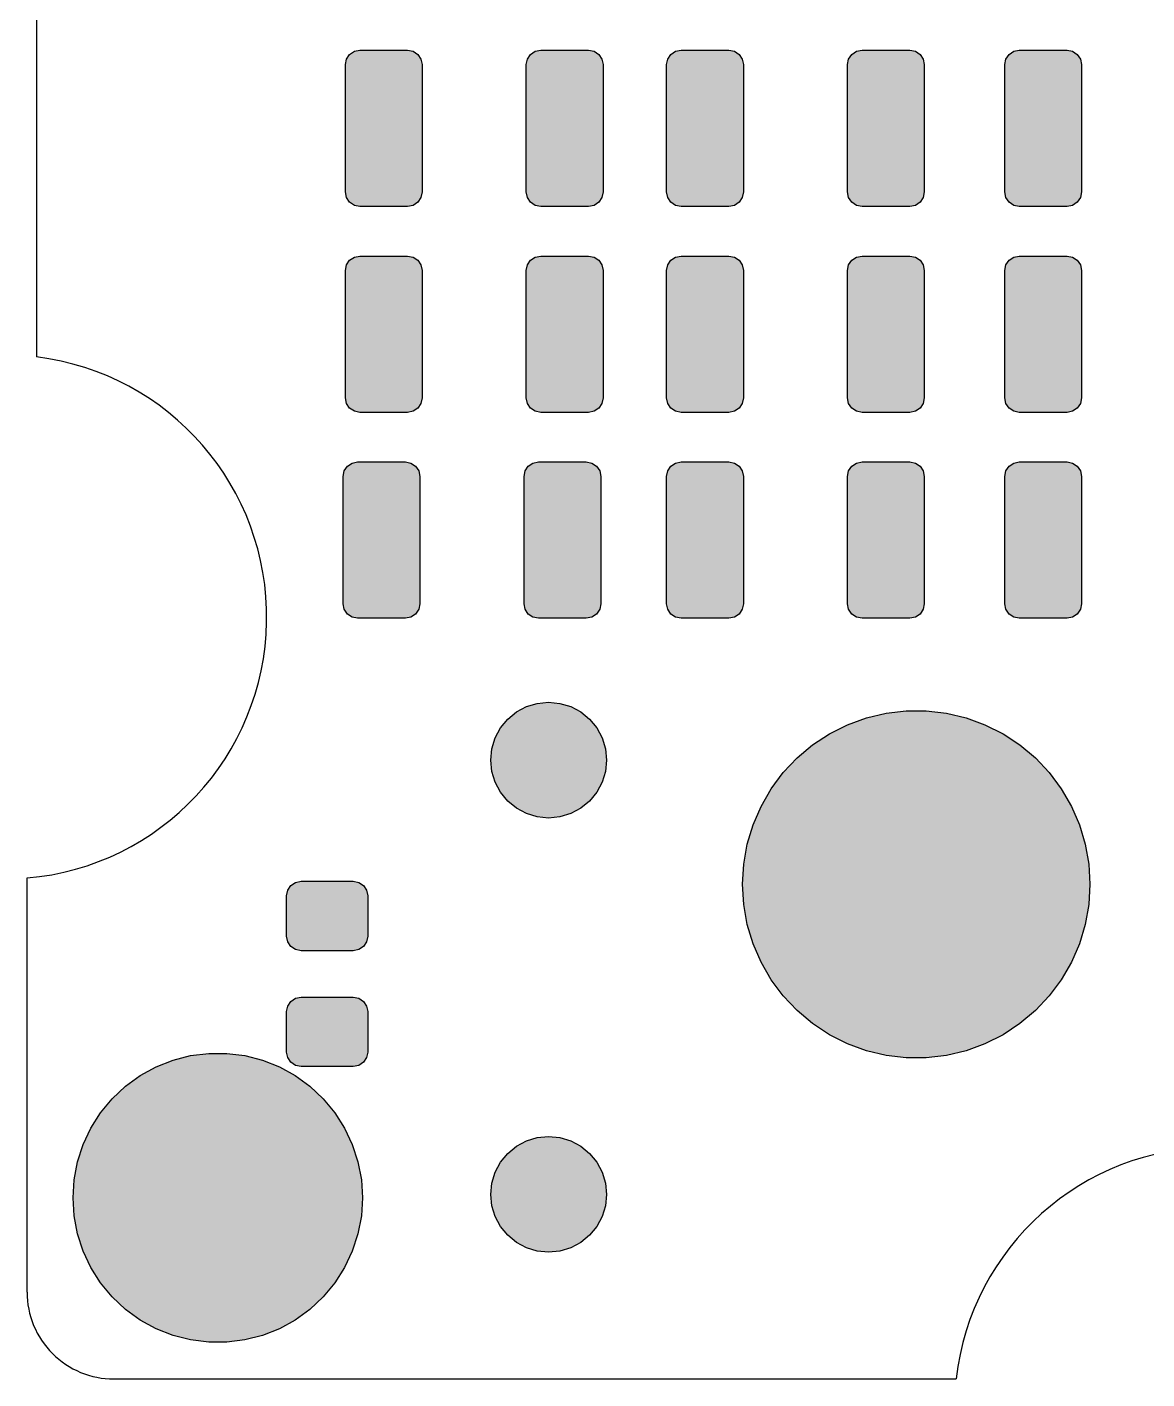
# Model space of a CAD drawing. Header units: inches. Extents: x 10 to 430, y -15 to 282.
# Drawn here: x 160.66 to 180.01, y 132.75 to 156.1 of the extents above; entities that cross this region are included whole.
import ezdxf

# ---------------------------------------------------------------- set-up
doc = ezdxf.new("R2010")
doc.units = ezdxf.units.IN
doc.header["$MEASUREMENT"] = 0
doc.layers.add('BLACK', color=7, linetype='Continuous')

msp = doc.modelspace()

# ---------------------------------------------------------------- hatches: boundary and pattern name
h = msp.add_hatch(color=256)
h.dxf.hatch_style = 1
h.paths.add_polyline_path([(167.484, 155.455), (167.464, 155.55), (167.41, 155.631), (167.329, 155.686), (167.234, 155.705), (166.409, 155.705), (166.313, 155.686), (166.232, 155.631), (166.178, 155.55), (166.159, 155.455), (166.159, 153.255), (166.178, 153.159), (166.232, 153.078), (166.313, 153.024), (166.409, 153.005), (167.234, 153.005), (167.329, 153.024), (167.41, 153.078), (167.464, 153.159), (167.484, 153.255)])
h.paths.add_polyline_path([(167.484, 151.899), (167.464, 151.994), (167.41, 152.075), (167.329, 152.13), (167.234, 152.149), (166.409, 152.149), (166.313, 152.13), (166.232, 152.075), (166.178, 151.994), (166.159, 151.899), (166.159, 149.699), (166.178, 149.603), (166.232, 149.522), (166.313, 149.468), (166.409, 149.449), (167.234, 149.449), (167.329, 149.468), (167.41, 149.522), (167.464, 149.603), (167.484, 149.699)])
h.paths.add_polyline_path([(167.445, 148.343), (167.426, 148.438), (167.372, 148.519), (167.291, 148.574), (167.195, 148.593), (166.37, 148.593), (166.274, 148.574), (166.193, 148.519), (166.139, 148.438), (166.12, 148.343), (166.12, 146.143), (166.139, 146.047), (166.193, 145.966), (166.274, 145.912), (166.37, 145.893), (167.195, 145.893), (167.291, 145.912), (167.372, 145.966), (167.426, 146.047), (167.445, 146.143)])
h.paths.add_polyline_path([(170.57, 148.343), (170.551, 148.438), (170.497, 148.519), (170.416, 148.574), (170.32, 148.593), (169.495, 148.593), (169.399, 148.574), (169.318, 148.519), (169.264, 148.438), (169.245, 148.343), (169.245, 146.143), (169.264, 146.047), (169.318, 145.966), (169.399, 145.912), (169.495, 145.893), (170.32, 145.893), (170.416, 145.912), (170.497, 145.966), (170.551, 146.047), (170.57, 146.143)])
h.paths.add_polyline_path([(170.609, 151.899), (170.589, 151.994), (170.535, 152.075), (170.454, 152.13), (170.359, 152.149), (169.534, 152.149), (169.438, 152.13), (169.357, 152.075), (169.303, 151.994), (169.284, 151.899), (169.284, 149.699), (169.303, 149.603), (169.357, 149.522), (169.438, 149.468), (169.534, 149.449), (170.359, 149.449), (170.454, 149.468), (170.535, 149.522), (170.589, 149.603), (170.609, 149.699)])
h.paths.add_polyline_path([(170.609, 155.455), (170.589, 155.55), (170.535, 155.631), (170.454, 155.686), (170.359, 155.705), (169.534, 155.705), (169.438, 155.686), (169.357, 155.631), (169.303, 155.55), (169.284, 155.455), (169.284, 153.255), (169.303, 153.159), (169.357, 153.078), (169.438, 153.024), (169.534, 153.005), (170.359, 153.005), (170.454, 153.024), (170.535, 153.078), (170.589, 153.159), (170.609, 153.255)])
h.paths.add_polyline_path([(173.033, 155.455), (173.014, 155.55), (172.96, 155.631), (172.879, 155.686), (172.783, 155.705), (171.958, 155.705), (171.862, 155.686), (171.781, 155.631), (171.727, 155.55), (171.708, 155.455), (171.708, 153.255), (171.727, 153.159), (171.781, 153.078), (171.862, 153.024), (171.958, 153.005), (172.783, 153.005), (172.879, 153.024), (172.96, 153.078), (173.014, 153.159), (173.033, 153.255)])
h.paths.add_polyline_path([(173.033, 151.899), (173.014, 151.994), (172.96, 152.075), (172.879, 152.13), (172.783, 152.149), (171.958, 152.149), (171.862, 152.13), (171.781, 152.075), (171.727, 151.994), (171.708, 151.899), (171.708, 149.699), (171.727, 149.603), (171.781, 149.522), (171.862, 149.468), (171.958, 149.449), (172.783, 149.449), (172.879, 149.468), (172.96, 149.522), (173.014, 149.603), (173.033, 149.699)])
h.paths.add_polyline_path([(173.033, 148.343), (173.014, 148.438), (172.96, 148.519), (172.879, 148.574), (172.783, 148.593), (171.958, 148.593), (171.862, 148.574), (171.781, 148.519), (171.727, 148.438), (171.708, 148.343), (171.708, 146.143), (171.727, 146.047), (171.781, 145.966), (171.862, 145.912), (171.958, 145.893), (172.783, 145.893), (172.879, 145.912), (172.96, 145.966), (173.014, 146.047), (173.033, 146.143)])
h.paths.add_polyline_path([(176.158, 148.343), (176.139, 148.438), (176.085, 148.519), (176.004, 148.574), (175.908, 148.593), (175.083, 148.593), (174.987, 148.574), (174.906, 148.519), (174.852, 148.438), (174.833, 148.343), (174.833, 146.143), (174.852, 146.047), (174.906, 145.966), (174.987, 145.912), (175.083, 145.893), (175.908, 145.893), (176.004, 145.912), (176.085, 145.966), (176.139, 146.047), (176.158, 146.143)])
h.paths.add_polyline_path([(176.158, 151.899), (176.139, 151.994), (176.085, 152.075), (176.004, 152.13), (175.908, 152.149), (175.083, 152.149), (174.987, 152.13), (174.906, 152.075), (174.852, 151.994), (174.833, 151.899), (174.833, 149.699), (174.852, 149.603), (174.906, 149.522), (174.987, 149.468), (175.083, 149.449), (175.908, 149.449), (176.004, 149.468), (176.085, 149.522), (176.139, 149.603), (176.158, 149.699)])
h.paths.add_polyline_path([(176.158, 155.455), (176.139, 155.55), (176.085, 155.631), (176.004, 155.686), (175.908, 155.705), (175.083, 155.705), (174.987, 155.686), (174.906, 155.631), (174.852, 155.55), (174.833, 155.455), (174.833, 153.255), (174.852, 153.159), (174.906, 153.078), (174.987, 153.024), (175.083, 153.005), (175.908, 153.005), (176.004, 153.024), (176.085, 153.078), (176.139, 153.159), (176.158, 153.255)])
h.paths.add_polyline_path([(178.875, 155.455), (178.856, 155.55), (178.802, 155.631), (178.721, 155.686), (178.625, 155.705), (177.8, 155.705), (177.704, 155.686), (177.623, 155.631), (177.569, 155.55), (177.55, 155.455), (177.55, 153.255), (177.569, 153.159), (177.623, 153.078), (177.704, 153.024), (177.8, 153.005), (178.625, 153.005), (178.721, 153.024), (178.802, 153.078), (178.856, 153.159), (178.875, 153.255)])
h.paths.add_polyline_path([(178.875, 151.899), (178.856, 151.994), (178.802, 152.075), (178.721, 152.13), (178.625, 152.149), (177.8, 152.149), (177.704, 152.13), (177.623, 152.075), (177.569, 151.994), (177.55, 151.899), (177.55, 149.699), (177.569, 149.603), (177.623, 149.522), (177.704, 149.468), (177.8, 149.449), (178.625, 149.449), (178.721, 149.468), (178.802, 149.522), (178.856, 149.603), (178.875, 149.699)])
h.paths.add_polyline_path([(178.875, 148.343), (178.856, 148.438), (178.802, 148.519), (178.721, 148.574), (178.625, 148.593), (177.8, 148.593), (177.704, 148.574), (177.623, 148.519), (177.569, 148.438), (177.55, 148.343), (177.55, 146.143), (177.569, 146.047), (177.623, 145.966), (177.704, 145.912), (177.8, 145.893), (178.625, 145.893), (178.721, 145.912), (178.802, 145.966), (178.856, 146.047), (178.875, 146.143)])
h.paths.add_polyline_path([(182, 148.343), (181.981, 148.438), (181.927, 148.519), (181.846, 148.574), (181.75, 148.593), (180.925, 148.593), (180.829, 148.574), (180.748, 148.519), (180.694, 148.438), (180.675, 148.343), (180.675, 146.143), (180.694, 146.047), (180.748, 145.966), (180.829, 145.912), (180.925, 145.893), (181.75, 145.893), (181.846, 145.912), (181.927, 145.966), (181.981, 146.047), (182, 146.143)])
h.paths.add_polyline_path([(182, 151.899), (181.981, 151.994), (181.927, 152.075), (181.846, 152.13), (181.75, 152.149), (180.925, 152.149), (180.829, 152.13), (180.748, 152.075), (180.694, 151.994), (180.675, 151.899), (180.675, 149.699), (180.694, 149.603), (180.748, 149.522), (180.829, 149.468), (180.925, 149.449), (181.75, 149.449), (181.846, 149.468), (181.927, 149.522), (181.981, 149.603), (182, 149.699)])
h.paths.add_polyline_path([(182, 155.455), (181.981, 155.55), (181.927, 155.631), (181.846, 155.686), (181.75, 155.705), (180.925, 155.705), (180.829, 155.686), (180.748, 155.631), (180.694, 155.55), (180.675, 155.455), (180.675, 153.255), (180.694, 153.159), (180.748, 153.078), (180.829, 153.024), (180.925, 153.005), (181.75, 153.005), (181.846, 153.024), (181.927, 153.078), (181.981, 153.159), (182, 153.255)])
h.paths.add_polyline_path([(166.544, 141.1), (166.524, 141.195), (166.47, 141.276), (166.389, 141.331), (166.294, 141.35), (165.394, 141.35), (165.298, 141.331), (165.217, 141.276), (165.163, 141.195), (165.144, 141.1), (165.144, 140.4), (165.163, 140.304), (165.217, 140.223), (165.298, 140.169), (165.394, 140.15), (166.294, 140.15), (166.389, 140.169), (166.47, 140.223), (166.524, 140.304), (166.544, 140.4)])
h.paths.add_polyline_path([(166.544, 139.1), (166.524, 139.195), (166.47, 139.276), (166.389, 139.331), (166.294, 139.35), (165.394, 139.35), (165.298, 139.331), (165.217, 139.276), (165.163, 139.195), (165.144, 139.1), (165.144, 138.4), (165.163, 138.304), (165.217, 138.223), (165.298, 138.169), (165.394, 138.15), (166.294, 138.15), (166.389, 138.169), (166.47, 138.223), (166.524, 138.304), (166.544, 138.4)])
h.paths.add_polyline_path([(166.434, 136.196), (166.375, 136.504), (166.278, 136.803), (166.145, 137.087), (165.976, 137.352), (165.776, 137.594), (165.547, 137.809), (165.293, 137.993), (165.018, 138.144), (164.726, 138.26), (164.422, 138.338), (164.111, 138.377), (163.797, 138.377), (163.485, 138.338), (163.181, 138.26), (162.889, 138.144), (162.614, 137.993), (162.36, 137.809), (162.131, 137.594), (161.931, 137.352), (161.763, 137.087), (161.629, 136.803), (161.532, 136.504), (161.473, 136.196), (161.454, 135.882), (161.473, 135.569), (161.532, 135.261), (161.629, 134.962), (161.763, 134.678), (161.931, 134.413), (162.131, 134.171), (162.36, 133.956), (162.614, 133.771), (162.889, 133.62), (163.181, 133.505), (163.485, 133.427), (163.797, 133.387), (164.111, 133.387), (164.422, 133.427), (164.726, 133.505), (165.018, 133.62), (165.293, 133.771), (165.547, 133.956), (165.776, 134.171), (165.976, 134.413), (166.145, 134.678), (166.278, 134.962), (166.375, 135.261), (166.434, 135.569), (166.454, 135.882)])
h.paths.add_polyline_path([(170.669, 135.942), (170.65, 136.137), (170.593, 136.325), (170.5, 136.498), (170.376, 136.649), (170.224, 136.774), (170.051, 136.866), (169.864, 136.923), (169.669, 136.942), (169.474, 136.923), (169.286, 136.866), (169.113, 136.774), (168.962, 136.649), (168.837, 136.498), (168.745, 136.325), (168.688, 136.137), (168.669, 135.942), (168.688, 135.747), (168.745, 135.56), (168.837, 135.387), (168.962, 135.235), (169.113, 135.111), (169.286, 135.018), (169.474, 134.962), (169.669, 134.942), (169.864, 134.962), (170.051, 135.018), (170.224, 135.111), (170.376, 135.235), (170.5, 135.387), (170.593, 135.56), (170.65, 135.747)])
h.paths.add_polyline_path([(170.65, 143.637), (170.593, 143.825), (170.5, 143.998), (170.376, 144.149), (170.224, 144.274), (170.051, 144.366), (169.864, 144.423), (169.669, 144.442), (169.474, 144.423), (169.286, 144.366), (169.113, 144.274), (168.962, 144.149), (168.837, 143.998), (168.745, 143.825), (168.688, 143.637), (168.669, 143.442), (168.688, 143.247), (168.745, 143.06), (168.837, 142.887), (168.962, 142.735), (169.113, 142.611), (169.286, 142.518), (169.474, 142.462), (169.669, 142.442), (169.864, 142.462), (170.051, 142.518), (170.224, 142.611), (170.376, 142.735), (170.5, 142.887), (170.593, 143.06), (170.65, 143.247), (170.669, 143.442)])
h.paths.add_polyline_path([(178.998, 141.646), (178.938, 141.989), (178.838, 142.323), (178.7, 142.644), (178.525, 142.946), (178.317, 143.226), (178.077, 143.479), (177.81, 143.704), (177.519, 143.895), (177.207, 144.052), (176.879, 144.171), (176.54, 144.252), (176.193, 144.292), (175.844, 144.292), (175.498, 144.252), (175.158, 144.171), (174.831, 144.052), (174.519, 143.895), (174.227, 143.704), (173.96, 143.479), (173.721, 143.226), (173.512, 142.946), (173.338, 142.644), (173.2, 142.323), (173.1, 141.989), (173.039, 141.646), (173.019, 141.297), (173.039, 140.949), (173.1, 140.605), (173.2, 140.271), (173.338, 139.951), (173.512, 139.649), (173.721, 139.369), (173.96, 139.115), (174.227, 138.891), (174.519, 138.699), (174.831, 138.543), (175.158, 138.423), (175.498, 138.343), (175.844, 138.302), (176.193, 138.302), (176.54, 138.343), (176.879, 138.423), (177.207, 138.543), (177.519, 138.699), (177.81, 138.891), (178.077, 139.115), (178.317, 139.369), (178.525, 139.649), (178.7, 139.951), (178.838, 140.271), (178.938, 140.605), (178.998, 140.949), (179.019, 141.297)])
h.paths.add_polyline_path([(189.158, 141.646), (189.098, 141.989), (188.998, 142.323), (188.86, 142.644), (188.685, 142.946), (188.477, 143.226), (188.237, 143.479), (187.97, 143.704), (187.679, 143.895), (187.367, 144.052), (187.039, 144.171), (186.7, 144.252), (186.353, 144.292), (186.004, 144.292), (185.658, 144.252), (185.318, 144.171), (184.991, 144.052), (184.679, 143.895), (184.387, 143.704), (184.12, 143.479), (183.881, 143.226), (183.672, 142.946), (183.498, 142.644), (183.36, 142.323), (183.26, 141.989), (183.199, 141.646), (183.179, 141.297), (183.199, 140.949), (183.26, 140.605), (183.36, 140.271), (183.498, 139.951), (183.672, 139.649), (183.881, 139.369), (184.12, 139.115), (184.387, 138.891), (184.679, 138.699), (184.991, 138.543), (185.318, 138.423), (185.658, 138.343), (186.004, 138.302), (186.353, 138.302), (186.7, 138.343), (187.039, 138.423), (187.367, 138.543), (187.679, 138.699), (187.97, 138.891), (188.237, 139.115), (188.477, 139.369), (188.685, 139.649), (188.86, 139.951), (188.998, 140.271), (189.098, 140.605), (189.158, 140.949), (189.179, 141.297)])
h.paths.add_polyline_path([(193.529, 143.442), (193.51, 143.637), (193.453, 143.825), (193.36, 143.998), (193.236, 144.149), (193.084, 144.274), (192.911, 144.366), (192.724, 144.423), (192.529, 144.442), (192.334, 144.423), (192.146, 144.366), (191.973, 144.274), (191.822, 144.149), (191.697, 143.998), (191.605, 143.825), (191.548, 143.637), (191.529, 143.442), (191.548, 143.247), (191.605, 143.06), (191.697, 142.887), (191.822, 142.735), (191.973, 142.611), (192.146, 142.518), (192.334, 142.462), (192.529, 142.442), (192.724, 142.462), (192.911, 142.518), (193.084, 142.611), (193.236, 142.735), (193.36, 142.887), (193.453, 143.06), (193.51, 143.247)])
h.paths.add_polyline_path([(197.024, 141.1), (197.004, 141.195), (196.95, 141.276), (196.869, 141.331), (196.774, 141.35), (195.874, 141.35), (195.778, 141.331), (195.697, 141.276), (195.643, 141.195), (195.624, 141.1), (195.624, 140.4), (195.643, 140.304), (195.697, 140.223), (195.778, 140.169), (195.874, 140.15), (196.774, 140.15), (196.869, 140.169), (196.95, 140.223), (197.004, 140.304), (197.024, 140.4)])
h.paths.add_polyline_path([(197.024, 139.1), (197.004, 139.195), (196.95, 139.276), (196.869, 139.331), (196.774, 139.35), (195.874, 139.35), (195.778, 139.331), (195.697, 139.276), (195.643, 139.195), (195.624, 139.1), (195.624, 138.4), (195.643, 138.304), (195.697, 138.223), (195.778, 138.169), (195.874, 138.15), (196.774, 138.15), (196.869, 138.169), (196.95, 138.223), (197.004, 138.304), (197.024, 138.4)])
h.paths.add_polyline_path([(193.51, 135.747), (193.529, 135.942), (193.51, 136.137), (193.453, 136.325), (193.36, 136.498), (193.236, 136.649), (193.084, 136.774), (192.911, 136.866), (192.724, 136.923), (192.529, 136.942), (192.334, 136.923), (192.146, 136.866), (191.973, 136.774), (191.822, 136.649), (191.697, 136.498), (191.605, 136.325), (191.548, 136.137), (191.529, 135.942), (191.548, 135.747), (191.605, 135.56), (191.697, 135.387), (191.822, 135.235), (191.973, 135.111), (192.146, 135.018), (192.334, 134.962), (192.529, 134.942), (192.724, 134.962), (192.911, 135.018), (193.084, 135.111), (193.236, 135.235), (193.36, 135.387), (193.453, 135.56)])
h.paths.add_polyline_path([(201.359, 136.196), (201.3, 136.504), (201.203, 136.803), (201.07, 137.087), (200.901, 137.352), (200.701, 137.594), (200.472, 137.809), (200.218, 137.993), (199.943, 138.144), (199.651, 138.26), (199.347, 138.338), (199.036, 138.377), (198.722, 138.377), (198.41, 138.338), (198.106, 138.26), (197.814, 138.144), (197.539, 137.993), (197.285, 137.809), (197.056, 137.594), (196.856, 137.352), (196.688, 137.087), (196.554, 136.803), (196.457, 136.504), (196.398, 136.196), (196.379, 135.882), (196.398, 135.569), (196.457, 135.261), (196.554, 134.962), (196.688, 134.678), (196.856, 134.413), (197.056, 134.171), (197.285, 133.956), (197.539, 133.771), (197.814, 133.62), (198.106, 133.505), (198.41, 133.427), (198.722, 133.387), (199.036, 133.387), (199.347, 133.427), (199.651, 133.505), (199.943, 133.62), (200.218, 133.771), (200.472, 133.956), (200.701, 134.171), (200.901, 134.413), (201.07, 134.678), (201.203, 134.962), (201.3, 135.261), (201.359, 135.569), (201.379, 135.882)])

# ---------------------------------------------------------------- linework, layer by layer
at = {"layer": 'BLACK', "linetype": 'Continuous'}
for p, q in [((160.821, 161.424), (160.821, 150.405)), ((166.159, 155.455), (166.178, 155.55)), ((166.178, 155.55), (166.232, 155.631)), ((166.232, 155.631), (166.313, 155.686)), ((166.313, 155.686), (166.409, 155.705)), ((166.409, 155.705), (167.234, 155.705)), ((167.234, 155.705), (167.329, 155.686)), ((167.329, 155.686), (167.41, 155.631)), ((167.41, 155.631), (167.464, 155.55)), ((167.464, 155.55), (167.484, 155.455)), ((169.284, 155.455), (169.303, 155.55)), ((169.303, 155.55), (169.357, 155.631)), ((169.357, 155.631), (169.438, 155.686)), ((169.438, 155.686), (169.534, 155.705)), ((169.534, 155.705), (170.359, 155.705)), ((170.359, 155.705), (170.454, 155.686)), ((170.454, 155.686), (170.535, 155.631)), ((170.535, 155.631), (170.589, 155.55)), ((170.589, 155.55), (170.609, 155.455)), ((171.708, 155.455), (171.727, 155.55)), ((171.727, 155.55), (171.781, 155.631)), ((171.781, 155.631), (171.862, 155.686)), ((171.862, 155.686), (171.958, 155.705)), ((171.958, 155.705), (172.783, 155.705)), ((172.783, 155.705), (172.879, 155.686)), ((172.879, 155.686), (172.96, 155.631)), ((172.96, 155.631), (173.014, 155.55)), ((173.014, 155.55), (173.033, 155.455)), ((174.833, 155.455), (174.852, 155.55)), ((174.852, 155.55), (174.906, 155.631)), ((174.906, 155.631), (174.987, 155.686)), ((174.987, 155.686), (175.083, 155.705)), ((175.083, 155.705), (175.908, 155.705)), ((175.908, 155.705), (176.004, 155.686)), ((176.004, 155.686), (176.085, 155.631)), ((176.085, 155.631), (176.139, 155.55)), ((176.139, 155.55), (176.158, 155.455)), ((177.55, 155.455), (177.569, 155.55)), ((177.569, 155.55), (177.623, 155.631)), ((177.623, 155.631), (177.704, 155.686)), ((177.704, 155.686), (177.8, 155.705)), ((177.8, 155.705), (178.625, 155.705)), ((178.625, 155.705), (178.721, 155.686)), ((178.721, 155.686), (178.802, 155.631)), ((178.802, 155.631), (178.856, 155.55)), ((178.856, 155.55), (178.875, 155.455)), ((166.159, 153.255), (166.159, 155.455)), ((167.484, 155.455), (167.484, 153.255)), ((169.284, 153.255), (169.284, 155.455)), ((170.609, 155.455), (170.609, 153.255)), ((171.708, 153.255), (171.708, 155.455)), ((173.033, 155.455), (173.033, 153.255)), ((174.833, 153.255), (174.833, 155.455)), ((176.158, 155.455), (176.158, 153.255)), ((177.55, 153.255), (177.55, 155.455)), ((178.875, 155.455), (178.875, 153.255)), ((166.178, 153.159), (166.159, 153.255)), ((167.484, 153.255), (167.464, 153.159)), ((169.303, 153.159), (169.284, 153.255)), ((170.609, 153.255), (170.589, 153.159)), ((171.727, 153.159), (171.708, 153.255)), ((173.033, 153.255), (173.014, 153.159)), ((174.852, 153.159), (174.833, 153.255)), ((176.158, 153.255), (176.139, 153.159)), ((177.569, 153.159), (177.55, 153.255)), ((178.875, 153.255), (178.856, 153.159)), ((166.232, 153.078), (166.178, 153.159)), ((166.313, 153.024), (166.232, 153.078)), ((166.409, 153.005), (166.313, 153.024)), ((167.234, 153.005), (166.409, 153.005)), ((167.329, 153.024), (167.234, 153.005)), ((167.41, 153.078), (167.329, 153.024)), ((167.464, 153.159), (167.41, 153.078)), ((169.357, 153.078), (169.303, 153.159)), ((169.438, 153.024), (169.357, 153.078)), ((169.534, 153.005), (169.438, 153.024)), ((170.359, 153.005), (169.534, 153.005)), ((170.454, 153.024), (170.359, 153.005)), ((170.535, 153.078), (170.454, 153.024)), ((170.589, 153.159), (170.535, 153.078)), ((171.781, 153.078), (171.727, 153.159)), ((171.862, 153.024), (171.781, 153.078)), ((171.958, 153.005), (171.862, 153.024)), ((172.783, 153.005), (171.958, 153.005)), ((172.879, 153.024), (172.783, 153.005)), ((172.96, 153.078), (172.879, 153.024)), ((173.014, 153.159), (172.96, 153.078)), ((174.906, 153.078), (174.852, 153.159)), ((174.987, 153.024), (174.906, 153.078)), ((175.083, 153.005), (174.987, 153.024)), ((175.908, 153.005), (175.083, 153.005)), ((176.004, 153.024), (175.908, 153.005)), ((176.085, 153.078), (176.004, 153.024)), ((176.139, 153.159), (176.085, 153.078)), ((177.623, 153.078), (177.569, 153.159)), ((177.704, 153.024), (177.623, 153.078)), ((177.8, 153.005), (177.704, 153.024)), ((178.625, 153.005), (177.8, 153.005)), ((178.721, 153.024), (178.625, 153.005)), ((178.802, 153.078), (178.721, 153.024)), ((178.856, 153.159), (178.802, 153.078)), ((166.178, 151.994), (166.232, 152.075)), ((166.232, 152.075), (166.313, 152.13)), ((166.313, 152.13), (166.409, 152.149)), ((166.409, 152.149), (167.234, 152.149)), ((167.234, 152.149), (167.329, 152.13)), ((167.329, 152.13), (167.41, 152.075)), ((167.41, 152.075), (167.464, 151.994)), ((169.303, 151.994), (169.357, 152.075)), ((169.357, 152.075), (169.438, 152.13)), ((169.438, 152.13), (169.534, 152.149)), ((169.534, 152.149), (170.359, 152.149)), ((170.359, 152.149), (170.454, 152.13)), ((170.454, 152.13), (170.535, 152.075)), ((170.535, 152.075), (170.589, 151.994)), ((171.727, 151.994), (171.781, 152.075)), ((171.781, 152.075), (171.862, 152.13)), ((171.862, 152.13), (171.958, 152.149)), ((171.958, 152.149), (172.783, 152.149)), ((172.783, 152.149), (172.879, 152.13)), ((172.879, 152.13), (172.96, 152.075)), ((172.96, 152.075), (173.014, 151.994)), ((174.852, 151.994), (174.906, 152.075)), ((174.906, 152.075), (174.987, 152.13)), ((174.987, 152.13), (175.083, 152.149)), ((175.083, 152.149), (175.908, 152.149)), ((175.908, 152.149), (176.004, 152.13)), ((176.004, 152.13), (176.085, 152.075)), ((176.085, 152.075), (176.139, 151.994)), ((177.569, 151.994), (177.623, 152.075)), ((177.623, 152.075), (177.704, 152.13)), ((177.704, 152.13), (177.8, 152.149)), ((177.8, 152.149), (178.625, 152.149)), ((178.625, 152.149), (178.721, 152.13)), ((178.721, 152.13), (178.802, 152.075)), ((178.802, 152.075), (178.856, 151.994)), ((166.159, 151.899), (166.178, 151.994)), ((166.159, 149.699), (166.159, 151.899)), ((167.464, 151.994), (167.484, 151.899)), ((167.484, 151.899), (167.484, 149.699)), ((169.284, 151.899), (169.303, 151.994)), ((169.284, 149.699), (169.284, 151.899)), ((170.589, 151.994), (170.609, 151.899)), ((170.609, 151.899), (170.609, 149.699)), ((171.708, 151.899), (171.727, 151.994)), ((171.708, 149.699), (171.708, 151.899)), ((173.014, 151.994), (173.033, 151.899)), ((173.033, 151.899), (173.033, 149.699)), ((174.833, 151.899), (174.852, 151.994)), ((174.833, 149.699), (174.833, 151.899)), ((176.139, 151.994), (176.158, 151.899)), ((176.158, 151.899), (176.158, 149.699)), ((177.55, 151.899), (177.569, 151.994)), ((177.55, 149.699), (177.55, 151.899)), ((178.856, 151.994), (178.875, 151.899)), ((178.875, 151.899), (178.875, 149.699)), ((166.178, 149.603), (166.159, 149.699)), ((167.484, 149.699), (167.464, 149.603)), ((169.303, 149.603), (169.284, 149.699)), ((170.609, 149.699), (170.589, 149.603)), ((171.727, 149.603), (171.708, 149.699)), ((173.033, 149.699), (173.014, 149.603)), ((174.852, 149.603), (174.833, 149.699)), ((176.158, 149.699), (176.139, 149.603)), ((177.569, 149.603), (177.55, 149.699)), ((178.875, 149.699), (178.856, 149.603)), ((166.232, 149.522), (166.178, 149.603)), ((166.313, 149.468), (166.232, 149.522)), ((166.409, 149.449), (166.313, 149.468)), ((167.234, 149.449), (166.409, 149.449)), ((167.329, 149.468), (167.234, 149.449)), ((167.41, 149.522), (167.329, 149.468)), ((167.464, 149.603), (167.41, 149.522)), ((169.357, 149.522), (169.303, 149.603)), ((169.438, 149.468), (169.357, 149.522)), ((169.534, 149.449), (169.438, 149.468)), ((170.359, 149.449), (169.534, 149.449)), ((170.454, 149.468), (170.359, 149.449)), ((170.535, 149.522), (170.454, 149.468)), ((170.589, 149.603), (170.535, 149.522)), ((171.781, 149.522), (171.727, 149.603)), ((171.862, 149.468), (171.781, 149.522)), ((171.958, 149.449), (171.862, 149.468)), ((172.783, 149.449), (171.958, 149.449)), ((172.879, 149.468), (172.783, 149.449)), ((172.96, 149.522), (172.879, 149.468)), ((173.014, 149.603), (172.96, 149.522)), ((174.906, 149.522), (174.852, 149.603)), ((174.987, 149.468), (174.906, 149.522)), ((175.083, 149.449), (174.987, 149.468)), ((175.908, 149.449), (175.083, 149.449)), ((176.004, 149.468), (175.908, 149.449)), ((176.085, 149.522), (176.004, 149.468)), ((176.139, 149.603), (176.085, 149.522)), ((177.623, 149.522), (177.569, 149.603)), ((177.704, 149.468), (177.623, 149.522)), ((177.8, 149.449), (177.704, 149.468)), ((178.625, 149.449), (177.8, 149.449)), ((178.721, 149.468), (178.625, 149.449)), ((178.802, 149.522), (178.721, 149.468)), ((178.856, 149.603), (178.802, 149.522)), ((166.139, 148.438), (166.193, 148.519)), ((166.193, 148.519), (166.274, 148.574)), ((166.274, 148.574), (166.37, 148.593)), ((166.37, 148.593), (167.195, 148.593)), ((167.195, 148.593), (167.291, 148.574)), ((167.291, 148.574), (167.372, 148.519)), ((167.372, 148.519), (167.426, 148.438)), ((169.264, 148.438), (169.318, 148.519)), ((169.318, 148.519), (169.399, 148.574)), ((169.399, 148.574), (169.495, 148.593)), ((169.495, 148.593), (170.32, 148.593)), ((170.32, 148.593), (170.416, 148.574)), ((170.416, 148.574), (170.497, 148.519)), ((170.497, 148.519), (170.551, 148.438)), ((171.727, 148.438), (171.781, 148.519)), ((171.781, 148.519), (171.862, 148.574)), ((171.862, 148.574), (171.958, 148.593)), ((171.958, 148.593), (172.783, 148.593)), ((172.783, 148.593), (172.879, 148.574)), ((172.879, 148.574), (172.96, 148.519)), ((172.96, 148.519), (173.014, 148.438)), ((174.852, 148.438), (174.906, 148.519)), ((174.906, 148.519), (174.987, 148.574)), ((174.987, 148.574), (175.083, 148.593)), ((175.083, 148.593), (175.908, 148.593)), ((175.908, 148.593), (176.004, 148.574)), ((176.004, 148.574), (176.085, 148.519)), ((176.085, 148.519), (176.139, 148.438)), ((177.569, 148.438), (177.623, 148.519)), ((177.623, 148.519), (177.704, 148.574)), ((177.704, 148.574), (177.8, 148.593)), ((177.8, 148.593), (178.625, 148.593)), ((178.625, 148.593), (178.721, 148.574)), ((178.721, 148.574), (178.802, 148.519)), ((178.802, 148.519), (178.856, 148.438)), ((166.12, 148.343), (166.139, 148.438)), ((166.12, 146.143), (166.12, 148.343)), ((167.426, 148.438), (167.445, 148.343)), ((167.445, 148.343), (167.445, 146.143)), ((169.245, 148.343), (169.264, 148.438)), ((169.245, 146.143), (169.245, 148.343)), ((170.551, 148.438), (170.57, 148.343)), ((170.57, 148.343), (170.57, 146.143)), ((171.708, 148.343), (171.727, 148.438)), ((171.708, 146.143), (171.708, 148.343)), ((173.014, 148.438), (173.033, 148.343)), ((173.033, 148.343), (173.033, 146.143)), ((174.833, 148.343), (174.852, 148.438)), ((174.833, 146.143), (174.833, 148.343)), ((176.139, 148.438), (176.158, 148.343)), ((176.158, 148.343), (176.158, 146.143)), ((177.55, 148.343), (177.569, 148.438)), ((177.55, 146.143), (177.55, 148.343)), ((178.856, 148.438), (178.875, 148.343)), ((178.875, 148.343), (178.875, 146.143)), ((166.139, 146.047), (166.12, 146.143)), ((166.193, 145.966), (166.139, 146.047)), ((166.274, 145.912), (166.193, 145.966)), ((167.372, 145.966), (167.291, 145.912)), ((167.426, 146.047), (167.372, 145.966)), ((167.445, 146.143), (167.426, 146.047)), ((169.264, 146.047), (169.245, 146.143)), ((169.318, 145.966), (169.264, 146.047)), ((169.399, 145.912), (169.318, 145.966)), ((170.497, 145.966), (170.416, 145.912)), ((170.551, 146.047), (170.497, 145.966)), ((170.57, 146.143), (170.551, 146.047)), ((171.727, 146.047), (171.708, 146.143)), ((171.781, 145.966), (171.727, 146.047)), ((171.862, 145.912), (171.781, 145.966)), ((172.96, 145.966), (172.879, 145.912)), ((173.014, 146.047), (172.96, 145.966)), ((173.033, 146.143), (173.014, 146.047)), ((174.852, 146.047), (174.833, 146.143)), ((174.906, 145.966), (174.852, 146.047)), ((174.987, 145.912), (174.906, 145.966)), ((176.085, 145.966), (176.004, 145.912)), ((176.139, 146.047), (176.085, 145.966)), ((176.158, 146.143), (176.139, 146.047)), ((177.569, 146.047), (177.55, 146.143)), ((177.623, 145.966), (177.569, 146.047)), ((177.704, 145.912), (177.623, 145.966)), ((178.802, 145.966), (178.721, 145.912)), ((178.856, 146.047), (178.802, 145.966)), ((178.875, 146.143), (178.856, 146.047)), ((166.37, 145.893), (166.274, 145.912)), ((167.195, 145.893), (166.37, 145.893)), ((167.291, 145.912), (167.195, 145.893)), ((169.495, 145.893), (169.399, 145.912)), ((170.32, 145.893), (169.495, 145.893)), ((170.416, 145.912), (170.32, 145.893)), ((171.958, 145.893), (171.862, 145.912)), ((172.783, 145.893), (171.958, 145.893)), ((172.879, 145.912), (172.783, 145.893)), ((175.083, 145.893), (174.987, 145.912)), ((175.908, 145.893), (175.083, 145.893)), ((176.004, 145.912), (175.908, 145.893)), ((177.8, 145.893), (177.704, 145.912)), ((178.625, 145.893), (177.8, 145.893)), ((178.721, 145.912), (178.625, 145.893)), ((169.113, 144.274), (169.286, 144.366)), ((169.286, 144.366), (169.474, 144.423)), ((169.474, 144.423), (169.669, 144.442)), ((169.669, 144.442), (169.864, 144.423)), ((169.864, 144.423), (170.051, 144.366)), ((170.051, 144.366), (170.224, 144.274)), ((168.837, 143.998), (168.962, 144.149)), ((168.962, 144.149), (169.113, 144.274)), ((170.224, 144.274), (170.376, 144.149)), ((170.376, 144.149), (170.5, 143.998)), ((174.831, 144.052), (175.158, 144.171)), ((175.158, 144.171), (175.498, 144.252)), ((175.498, 144.252), (175.844, 144.292)), ((175.844, 144.292), (176.193, 144.292)), ((176.193, 144.292), (176.54, 144.252)), ((176.54, 144.252), (176.879, 144.171)), ((176.879, 144.171), (177.207, 144.052)), ((168.745, 143.825), (168.837, 143.998)), ((170.5, 143.998), (170.593, 143.825)), ((174.227, 143.704), (174.519, 143.895)), ((174.519, 143.895), (174.831, 144.052)), ((177.207, 144.052), (177.519, 143.895)), ((177.519, 143.895), (177.81, 143.704)), ((168.669, 143.442), (168.688, 143.637)), ((168.688, 143.637), (168.745, 143.825)), ((170.593, 143.825), (170.65, 143.637)), ((170.65, 143.637), (170.669, 143.442)), ((173.96, 143.479), (174.227, 143.704)), ((177.81, 143.704), (178.077, 143.479)), ((168.688, 143.247), (168.669, 143.442)), ((170.669, 143.442), (170.65, 143.247)), ((173.721, 143.226), (173.96, 143.479)), ((178.077, 143.479), (178.317, 143.226)), ((168.745, 143.06), (168.688, 143.247)), ((170.65, 143.247), (170.593, 143.06)), ((173.512, 142.946), (173.721, 143.226)), ((178.317, 143.226), (178.525, 142.946)), ((168.837, 142.887), (168.745, 143.06)), ((170.593, 143.06), (170.5, 142.887)), ((173.338, 142.644), (173.512, 142.946)), ((178.525, 142.946), (178.7, 142.644)), ((168.962, 142.735), (168.837, 142.887)), ((169.113, 142.611), (168.962, 142.735)), ((170.376, 142.735), (170.224, 142.611)), ((170.5, 142.887), (170.376, 142.735)), ((169.286, 142.518), (169.113, 142.611)), ((169.474, 142.462), (169.286, 142.518)), ((169.669, 142.442), (169.474, 142.462)), ((169.864, 142.462), (169.669, 142.442)), ((170.051, 142.518), (169.864, 142.462)), ((170.224, 142.611), (170.051, 142.518)), ((173.2, 142.323), (173.338, 142.644)), ((178.7, 142.644), (178.838, 142.323)), ((173.1, 141.989), (173.2, 142.323)), ((178.838, 142.323), (178.938, 141.989)), ((173.039, 141.646), (173.1, 141.989)), ((178.938, 141.989), (178.998, 141.646)), ((173.019, 141.297), (173.039, 141.646)), ((178.998, 141.646), (179.019, 141.297)), ((160.659, 134.254), (160.659, 141.407)), ((165.163, 141.195), (165.217, 141.276)), ((165.217, 141.276), (165.298, 141.331)), ((165.298, 141.331), (165.394, 141.35)), ((165.394, 141.35), (166.294, 141.35)), ((166.294, 141.35), (166.389, 141.331)), ((166.389, 141.331), (166.47, 141.276)), ((166.47, 141.276), (166.524, 141.195)), ((173.039, 140.949), (173.019, 141.297)), ((179.019, 141.297), (178.998, 140.949)), ((165.144, 141.1), (165.163, 141.195)), ((165.144, 140.4), (165.144, 141.1)), ((166.524, 141.195), (166.544, 141.1)), ((166.544, 141.1), (166.544, 140.4)), ((173.1, 140.605), (173.039, 140.949)), ((178.998, 140.949), (178.938, 140.605)), ((173.2, 140.271), (173.1, 140.605)), ((178.938, 140.605), (178.838, 140.271)), ((165.163, 140.304), (165.144, 140.4)), ((166.544, 140.4), (166.524, 140.304)), ((165.217, 140.223), (165.163, 140.304)), ((165.298, 140.169), (165.217, 140.223)), ((165.394, 140.15), (165.298, 140.169)), ((166.294, 140.15), (165.394, 140.15)), ((166.389, 140.169), (166.294, 140.15)), ((166.47, 140.223), (166.389, 140.169)), ((166.524, 140.304), (166.47, 140.223)), ((173.338, 139.951), (173.2, 140.271)), ((178.838, 140.271), (178.7, 139.951)), ((173.512, 139.649), (173.338, 139.951)), ((178.7, 139.951), (178.525, 139.649)), ((173.721, 139.369), (173.512, 139.649)), ((178.525, 139.649), (178.317, 139.369)), ((165.144, 139.1), (165.163, 139.195)), ((165.163, 139.195), (165.217, 139.276)), ((165.217, 139.276), (165.298, 139.331)), ((165.298, 139.331), (165.394, 139.35)), ((165.394, 139.35), (166.294, 139.35)), ((166.294, 139.35), (166.389, 139.331)), ((166.389, 139.331), (166.47, 139.276)), ((166.47, 139.276), (166.524, 139.195)), ((166.524, 139.195), (166.544, 139.1)), ((173.96, 139.115), (173.721, 139.369)), ((178.317, 139.369), (178.077, 139.115)), ((165.144, 138.4), (165.144, 139.1)), ((166.544, 139.1), (166.544, 138.4)), ((174.227, 138.891), (173.96, 139.115)), ((178.077, 139.115), (177.81, 138.891)), ((174.519, 138.699), (174.227, 138.891)), ((174.831, 138.543), (174.519, 138.699)), ((177.519, 138.699), (177.207, 138.543)), ((177.81, 138.891), (177.519, 138.699)), ((175.158, 138.423), (174.831, 138.543)), ((177.207, 138.543), (176.879, 138.423)), ((162.889, 138.144), (163.181, 138.26)), ((163.181, 138.26), (163.485, 138.338)), ((163.485, 138.338), (163.797, 138.377)), ((163.797, 138.377), (164.111, 138.377)), ((164.111, 138.377), (164.422, 138.338)), ((164.422, 138.338), (164.726, 138.26)), ((164.726, 138.26), (165.018, 138.144)), ((165.163, 138.304), (165.144, 138.4)), ((165.217, 138.223), (165.163, 138.304)), ((166.524, 138.304), (166.47, 138.223)), ((166.544, 138.4), (166.524, 138.304)), ((175.498, 138.343), (175.158, 138.423)), ((175.844, 138.302), (175.498, 138.343)), ((176.193, 138.302), (175.844, 138.302)), ((176.54, 138.343), (176.193, 138.302)), ((176.879, 138.423), (176.54, 138.343)), ((162.614, 137.993), (162.889, 138.144)), ((165.018, 138.144), (165.293, 137.993)), ((165.298, 138.169), (165.217, 138.223)), ((165.394, 138.15), (165.298, 138.169)), ((166.294, 138.15), (165.394, 138.15)), ((166.389, 138.169), (166.294, 138.15)), ((166.47, 138.223), (166.389, 138.169)), ((162.131, 137.594), (162.36, 137.809)), ((162.36, 137.809), (162.614, 137.993)), ((165.293, 137.993), (165.547, 137.809)), ((165.547, 137.809), (165.776, 137.594)), ((161.931, 137.352), (162.131, 137.594)), ((165.776, 137.594), (165.976, 137.352)), ((161.763, 137.087), (161.931, 137.352)), ((165.976, 137.352), (166.145, 137.087)), ((161.629, 136.803), (161.763, 137.087)), ((166.145, 137.087), (166.278, 136.803)), ((169.113, 136.774), (169.286, 136.866)), ((169.286, 136.866), (169.474, 136.923)), ((169.474, 136.923), (169.669, 136.942)), ((169.669, 136.942), (169.864, 136.923)), ((169.864, 136.923), (170.051, 136.866)), ((170.051, 136.866), (170.224, 136.774)), ((161.532, 136.504), (161.629, 136.803)), ((166.278, 136.803), (166.375, 136.504)), ((168.837, 136.498), (168.962, 136.649)), ((168.962, 136.649), (169.113, 136.774)), ((170.224, 136.774), (170.376, 136.649)), ((170.376, 136.649), (170.5, 136.498)), ((161.473, 136.196), (161.532, 136.504)), ((166.375, 136.504), (166.434, 136.196)), ((168.745, 136.325), (168.837, 136.498)), ((170.5, 136.498), (170.593, 136.325)), ((161.454, 135.882), (161.473, 136.196)), ((166.434, 136.196), (166.454, 135.882)), ((168.669, 135.942), (168.688, 136.137)), ((168.688, 136.137), (168.745, 136.325)), ((170.593, 136.325), (170.65, 136.137)), ((170.65, 136.137), (170.669, 135.942)), ((168.688, 135.747), (168.669, 135.942)), ((170.669, 135.942), (170.65, 135.747)), ((161.473, 135.569), (161.454, 135.882)), ((166.454, 135.882), (166.434, 135.569)), ((168.745, 135.56), (168.688, 135.747)), ((170.65, 135.747), (170.593, 135.56)), ((161.532, 135.261), (161.473, 135.569)), ((166.434, 135.569), (166.375, 135.261)), ((168.837, 135.387), (168.745, 135.56)), ((170.593, 135.56), (170.5, 135.387)), ((161.629, 134.962), (161.532, 135.261)), ((166.375, 135.261), (166.278, 134.962)), ((168.962, 135.235), (168.837, 135.387)), ((169.113, 135.111), (168.962, 135.235)), ((170.376, 135.235), (170.224, 135.111)), ((170.5, 135.387), (170.376, 135.235)), ((169.286, 135.018), (169.113, 135.111)), ((169.474, 134.962), (169.286, 135.018)), ((170.051, 135.018), (169.864, 134.962)), ((170.224, 135.111), (170.051, 135.018)), ((161.763, 134.678), (161.629, 134.962)), ((166.278, 134.962), (166.145, 134.678)), ((169.669, 134.942), (169.474, 134.962)), ((169.864, 134.962), (169.669, 134.942)), ((161.931, 134.413), (161.763, 134.678)), ((166.145, 134.678), (165.976, 134.413)), ((162.131, 134.171), (161.931, 134.413)), ((165.976, 134.413), (165.776, 134.171)), ((162.36, 133.956), (162.131, 134.171)), ((165.776, 134.171), (165.547, 133.956)), ((162.614, 133.771), (162.36, 133.956)), ((165.547, 133.956), (165.293, 133.771)), ((162.889, 133.62), (162.614, 133.771)), ((163.181, 133.505), (162.889, 133.62)), ((165.018, 133.62), (164.726, 133.505)), ((165.293, 133.771), (165.018, 133.62)), ((163.485, 133.427), (163.181, 133.505)), ((163.797, 133.387), (163.485, 133.427)), ((164.111, 133.387), (163.797, 133.387)), ((164.422, 133.427), (164.111, 133.387)), ((164.726, 133.505), (164.422, 133.427)), ((162.159, 132.754), (176.71, 132.757))]:
    msp.add_line(p, q, dxfattribs=at)
at = {"layer": 'BLACK'}
for centre, radius, start, end in [((160.275, 145.914), 4.524, 274.8762, 83.0596), ((181.182, 132.254), 4.5, 6.4024, 173.5822), ((162.159, 134.254), 1.5, 180.0009, 270.0022)]:
    msp.add_arc(centre, radius, start, end, dxfattribs=at)

doc.saveas('drawing.dxf')
